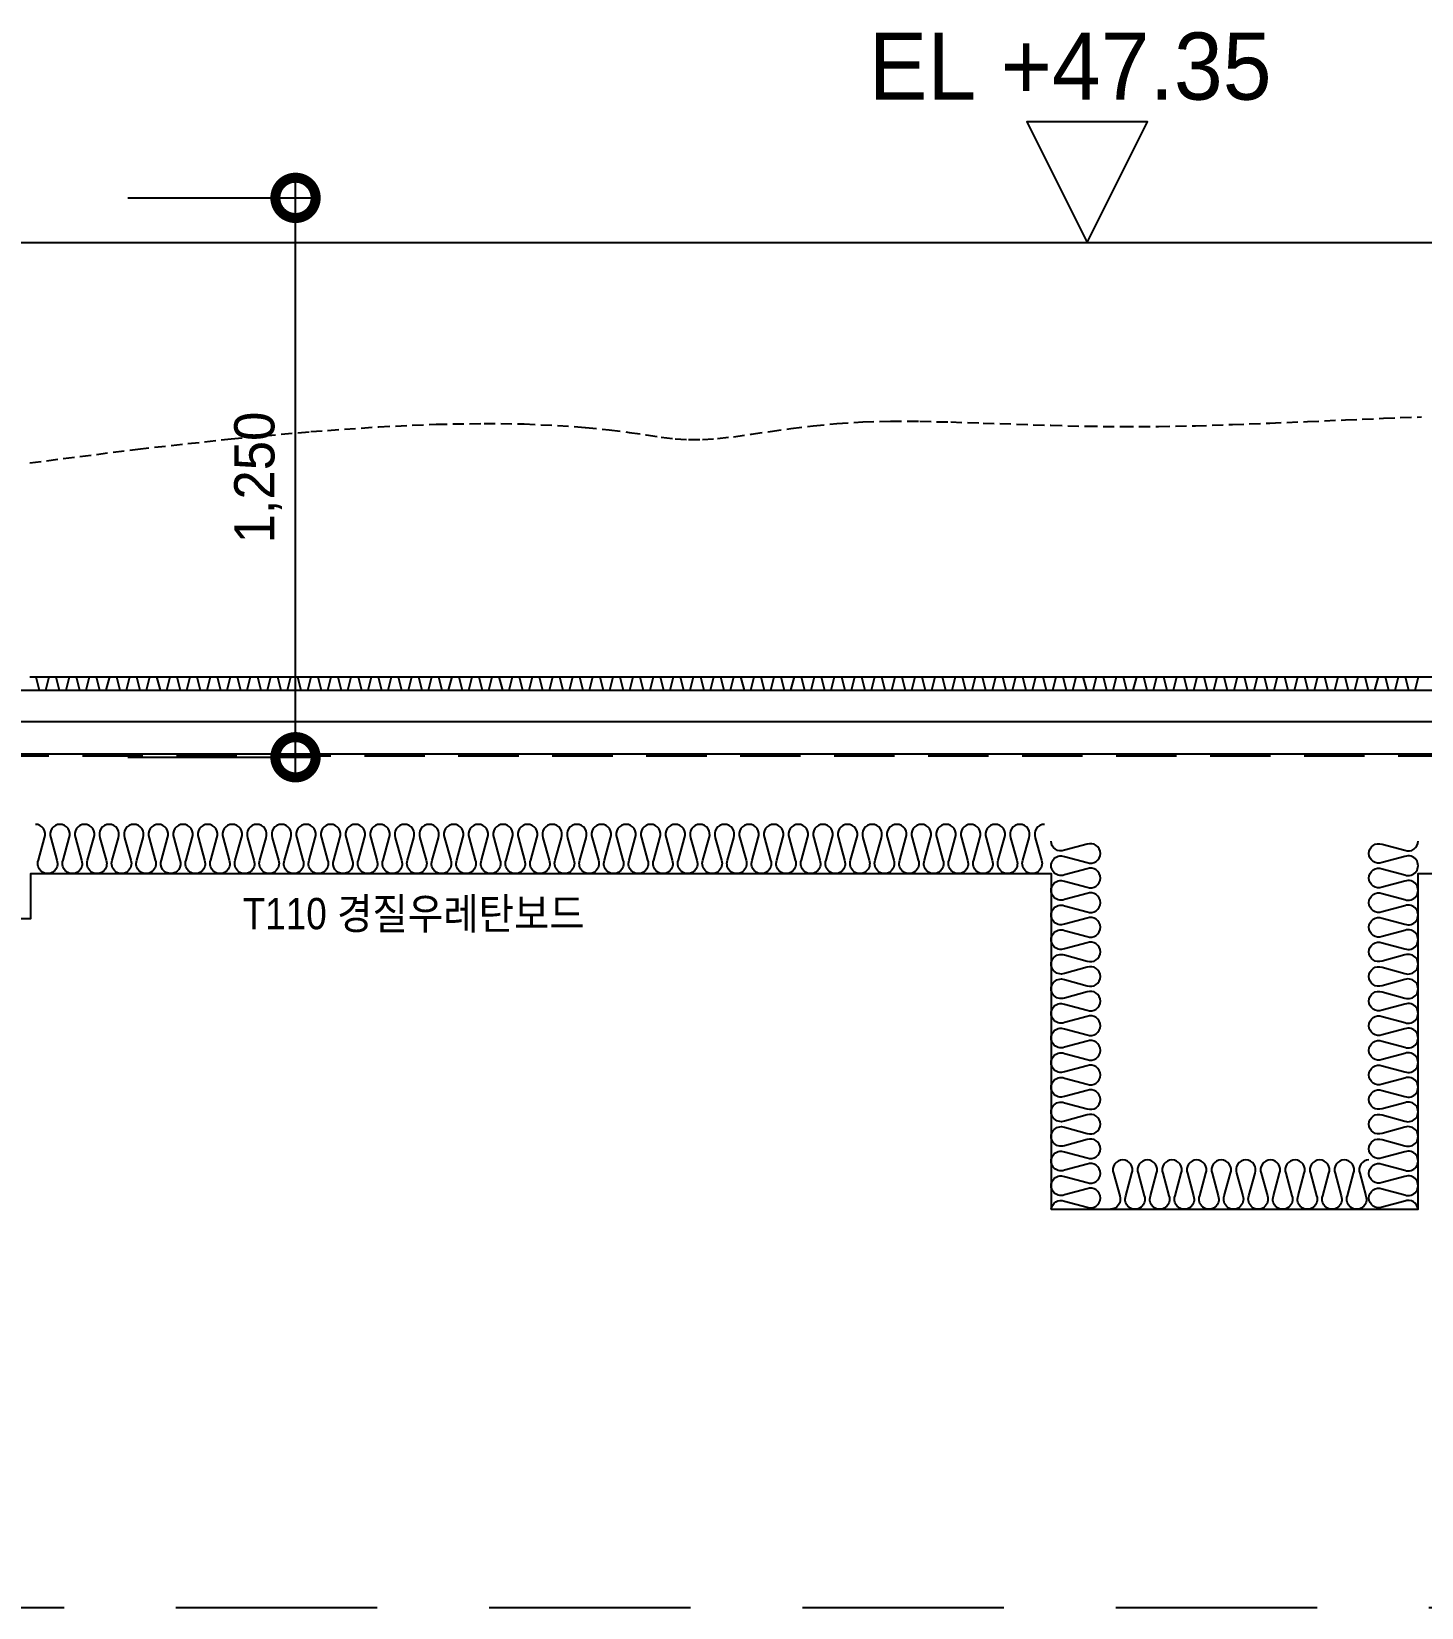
# Model space of a CAD drawing. Header units: millimetres. Extents: x 19868 to 801382, y -4805 to 85279.
# Drawn here: x 44850 to 47956, y 39129 to 42651 of the extents above; entities that cross this region are included whole.
import ezdxf
from ezdxf.enums import TextEntityAlignment as Align

# ---------------------------------------------------------------- set-up
doc = ezdxf.new("R2010")
doc.units = ezdxf.units.MM
doc.header["$LTSCALE"] = 250
for name, pattern in [('HID', [2.8, 1.8, -1]), ('HIDDEN', [9.525, 6.35, -3.175]), ('HIDDENX2', [0.75, 0.5, -0.25])]:
    doc.linetypes.add(name, pattern=pattern)
doc.layers.get('Defpoints').update_dxf_attribs({"color": 151})
for name, color, linetype in [('A-ELE-4', 4, 'Continuous'), ('A-FIN', 6, 'Continuous'), ('A-FIN-8', 8, 'Continuous'), ('A-HAT-WIREMESH', 9, 'g_mesh'), ('A-INS', 251, 'Continuous'), ('A-WP', 1, 'HID'), ('ISL', 251, 'Continuous'), ('배수판', 251, 'Continuous'), ('인테리어', 7, 'HIDDEN')]:
    doc.layers.add(name, color=color, linetype=linetype)
for name, color, linetype, plot in [('CK', 221, 'Continuous', False), ('NOPLOT', 191, 'Continuous', False), ('NOPLOT-단열', 225, 'Continuous', False)]:
    doc.layers.add(name, color=color, linetype=linetype, plot=plot)
doc.styles.add('Gdim', font='')
doc.styles.get('Gdim').set_extended_font_data('Dotum')
doc.linetypes.add('g_mesh', pattern='A,10,-0.8,["X",Gdim,S=0.6,R=0,X=-0.15,Y=-0.3],-0.8', length=11.6)
doc.dimstyles.new('Gdim50', dxfattribs={"dimscale": 30, "dimtxt": 3, "dimasz": 6, "dimexe": 1.5, "dimexo": 2, "dimgap": 1, "dimtad": 1, "dimdec": 0, "dimzin": 0, "dimdsep": 46, "dimlunit": 6, "dimtxsty": 'Gdim', "dimblk": 'DOTSMALL', "dimcen": 1.5, "dimdle": 1.5, "dimclrd": 256, "dimclre": 256, "dimclrt": 256, "dimazin": 0, "dimtfac": 1, "dimtdec": 0, "dimtix": 1, "dimtmove": 2, "dimatfit": 3, "dimldrblk": 'DOTSMALL', "dimfxl": 1.5, "dimtolj": 1, "dimtzin": 0, "dimlwd": -1, "dimlwe": -1, "dimarcsym": 1})

# ---------------------------------------------------------------- blocks, each defined once
blk = doc.blocks.new('_DotSmall')
at = {"color": 0, "linetype": 'ByBlock', "const_width": 0.5}
blk.add_lwpolyline([(-0.0625, 0, 1), (0.0625, 0, 1)], format="xyb", close=True, dxfattribs=at)
blk = doc.blocks.new('*D41')
at = {"layer": 'CK', "transparency": 16777216}
for p, q in [((45439.6, 40983.9), (45439.6, 42323.9)), ((45064.8, 42278.9), (45484.6, 42278.9)), ((45064.8, 41028.9), (45484.6, 41028.9))]:
    blk.add_line(p, q, dxfattribs=at)
at = {"layer": 'Defpoints', "color": 0, "transparency": 16777216}
for p in [(45004.8, 42278.9), (45439.6, 42278.9), (45004.8, 41028.9)]:
    blk.add_point(p, dxfattribs=at)
at = {"layer": 'CK', "transparency": 16777216, "xscale": 180, "yscale": 180, "zscale": 180}
for p, rotation in [((45439.6, 42278.9), 90), ((45439.6, 41028.9), 270)]:
    blk.add_blockref('_DotSmall', p, dxfattribs=dict(at, rotation=rotation))
at = {"layer": 'CK', "transparency": 16777216, "insert": (45355.9, 41653.9), "char_height": 90, "attachment_point": 5, "rotation": 90, "style": 'Gdim'}
blk.add_mtext('\\A1;1,250', dxfattribs=at)

msp = doc.modelspace()

# ---------------------------------------------------------------- linework, layer by layer
at = {"layer": 'A-ELE-4'}
msp.add_line((40248.2, 42178.9), (52338.2, 42178.9), dxfattribs=at)
at = {"layer": 'A-FIN'}
msp.add_line((44746.2, 41178.9), (52430.2, 41178.9, 0), dxfattribs=at)
at = {"layer": 'A-FIN-8'}
msp.add_line((44756.4, 41036.9, 0), (52420, 41036.9, 0), dxfattribs=at)
at = {"layer": 'A-HAT-WIREMESH', "ltscale": 0.6}
msp.add_line((52430.2, 41107.9, 0), (44746.2, 41107.9), dxfattribs=at)
at = {"layer": 'A-INS', "linetype": 'HIDDENX2', "ltscale": 0.2}
msp.add_lwpolyline([(44846.2, 41686.9), (45087.3, 41717.4), (45295.5, 41740.3), (45474, 41756.7), (45625.7, 41767.3), (45753.6, 41773), (45860.8, 41774.9), (45950.2, 41773.7), (46024.8, 41770.4), (46087.5, 41765.8), (46140.3, 41760.5), (46184.9, 41754.8), (46223.2, 41749.3), (46257, 41744.5), (46288, 41740.8), (46318.1, 41738.7), (46349, 41738.6), (46382.3, 41740.9), (46418.5, 41745.2), (46457.8, 41750.7), (46500.3, 41757.1), (46546.3, 41763.6), (46596, 41769.7), (46649.6, 41774.8), (46707.2, 41778.3), (46769, 41779.8), (46834.7, 41779.6), (46903.8, 41778.1), (46975.9, 41775.8), (47050.8, 41773.2), (47127.8, 41770.7), (47206.6, 41768.7), (47286.9, 41767.8), (47368.2, 41768.2), (47450.4, 41769.8), (47533.4, 41772.4), (47617, 41775.6), (47701.2, 41779.1), (47785.9, 41782.8), (47870.9, 41786.4), (47956.1, 41789.5)], dxfattribs=at)
at = {"layer": 'A-WP', "ltscale": 0.3}
msp.add_line((44753.4, 41031.9, 0), (52423.1, 41031.9, 0), dxfattribs=at)
at = {"layer": 'ISL'}
msp.add_lwpolyline([(42838.2, 41368.9), (44028.2, 41368.9), (44028.2, 40668.9), (44848.2, 40668.9), (44848.2, 40768.9), (47128.2, 40768.9), (47128.2, 40018.9), (47948.2, 40018.9), (47948.2, 40768.9), (50228.2, 40768.9), (50228.2, 40018.9), (51048.2, 40018.9), (51048.2, 40768.9), (54038.2, 40768.9)], dxfattribs=at)
for points in [[(47113.2, 40878.9, 0.524856), (47092.6, 40849.1), (47106.3, 40798.7, -1.449198), (47065.1, 40798.7), (47078.8, 40849.1, 0.524856), (47058.2, 40878.9, 0.524856), (47037.6, 40849.1), (47051.3, 40798.7, -1.449198), (47010.1, 40798.7), (47023.8, 40849.1, 0.524856), (47003.2, 40878.9, 0.524856), (46982.6, 40849.1), (46996.3, 40798.7, -1.449198), (46955.1, 40798.7), (46968.8, 40849.1, 0.524856), (46948.2, 40878.9, 0.524856), (46927.6, 40849.1), (46941.3, 40798.7, -1.449198), (46900.1, 40798.7), (46913.8, 40849.1, 0.524856), (46893.2, 40878.9, 0.524856), (46872.6, 40849.1), (46886.3, 40798.7, -1.449198), (46845.1, 40798.7), (46858.8, 40849.1, 0.524856), (46838.2, 40878.9, 0.524856), (46817.6, 40849.1), (46831.3, 40798.7, -1.449198), (46790.1, 40798.7), (46803.8, 40849.1, 0.524856), (46783.2, 40878.9, 0.524856), (46762.6, 40849.1), (46776.3, 40798.7, -1.449198), (46735.1, 40798.7), (46748.8, 40849.1, 0.524856), (46728.2, 40878.9, 0.524856), (46707.6, 40849.1), (46721.3, 40798.7, -1.449198), (46680.1, 40798.7), (46693.8, 40849.1, 0.524856), (46673.2, 40878.9, 0.524856), (46652.6, 40849.1), (46666.3, 40798.7, -1.449198), (46625.1, 40798.7), (46638.8, 40849.1, 0.524856), (46618.2, 40878.9, 0.524856), (46597.6, 40849.1), (46611.3, 40798.7, -1.449198), (46570.1, 40798.7), (46583.8, 40849.1, 0.524856), (46563.2, 40878.9, 0.524856), (46542.6, 40849.1), (46556.3, 40798.7, -1.449198), (46515.1, 40798.7), (46528.8, 40849.1, 0.524856), (46508.2, 40878.9, 0.524856), (46487.6, 40849.1), (46501.3, 40798.7, -1.449198), (46460.1, 40798.7), (46473.8, 40849.1, 0.524856), (46453.2, 40878.9, 0.524856), (46432.6, 40849.1), (46446.3, 40798.7, -1.449198), (46405.1, 40798.7), (46418.8, 40849.1, 0.524856), (46398.2, 40878.9, 0.524856), (46377.6, 40849.1), (46391.3, 40798.7, -1.449198), (46350.1, 40798.7), (46363.8, 40849.1, 0.524856), (46343.2, 40878.9, 0.524856), (46322.6, 40849.1), (46336.3, 40798.7, -1.449198), (46295.1, 40798.7), (46308.8, 40849.1, 0.524856), (46288.2, 40878.9, 0.524856), (46267.6, 40849.1), (46281.3, 40798.7, -1.449198), (46240.1, 40798.7), (46253.8, 40849.1, 0.524856), (46233.2, 40878.9, 0.524856), (46212.6, 40849.1), (46226.3, 40798.7, -1.449198), (46185.1, 40798.7), (46198.8, 40849.1, 0.524856), (46178.2, 40878.9, 0.524856), (46157.6, 40849.1), (46171.3, 40798.7, -1.449198), (46130.1, 40798.7), (46143.8, 40849.1, 0.524856), (46123.2, 40878.9, 0.524856), (46102.6, 40849.1), (46116.3, 40798.7, -1.449198), (46075.1, 40798.7), (46088.8, 40849.1, 0.524856), (46068.2, 40878.9, 0.524856), (46047.6, 40849.1), (46061.3, 40798.7, -1.449198), (46020.1, 40798.7), (46033.8, 40849.1, 0.524856), (46013.2, 40878.9, 0.524856), (45992.6, 40849.1), (46006.3, 40798.7, -1.449198), (45965.1, 40798.7), (45978.8, 40849.1, 0.524856), (45958.2, 40878.9, 0.524856), (45937.6, 40849.1), (45951.3, 40798.7, -1.449198), (45910.1, 40798.7), (45923.8, 40849.1, 0.524856), (45903.2, 40878.9, 0.524856), (45882.6, 40849.1), (45896.3, 40798.7, -1.449198), (45855.1, 40798.7), (45868.8, 40849.1, 0.524856), (45848.2, 40878.9, 0.524856), (45827.6, 40849.1), (45841.3, 40798.7, -1.449198), (45800.1, 40798.7), (45813.8, 40849.1, 0.524856), (45793.2, 40878.9, 0.524856), (45772.6, 40849.1), (45786.3, 40798.7, -1.449198), (45745.1, 40798.7), (45758.8, 40849.1, 0.524856), (45738.2, 40878.9, 0.524856), (45717.6, 40849.1), (45731.3, 40798.7, -1.449198), (45690.1, 40798.7), (45703.8, 40849.1, 0.524856), (45683.2, 40878.9, 0.524856), (45662.6, 40849.1), (45676.3, 40798.7, -1.449198), (45635.1, 40798.7), (45648.8, 40849.1, 0.524856), (45628.2, 40878.9, 0.524856), (45607.6, 40849.1), (45621.3, 40798.7, -1.449198), (45580.1, 40798.7), (45593.8, 40849.1, 0.524856), (45573.2, 40878.9, 0.524856), (45552.6, 40849.1), (45566.3, 40798.7, -0.524913), (45545.7, 40768.9, -0.524913), (45525.1, 40798.7), (45538.8, 40849.1, 0.524856), (45518.2, 40878.9, 0.524856), (45497.6, 40849.1), (45511.3, 40798.7, -1.449198), (45470.1, 40798.7), (45483.8, 40849.1, 0.524856), (45463.2, 40878.9, 0.524856), (45442.6, 40849.1), (45456.3, 40798.7, -1.449198), (45415.1, 40798.7), (45428.8, 40849.1, 0.524856), (45408.2, 40878.9, 0.524856), (45387.6, 40849.1), (45401.3, 40798.7, -1.449198), (45360.1, 40798.7), (45373.8, 40849.1, 0.524856), (45353.2, 40878.9, 0.524856), (45332.6, 40849.1), (45346.3, 40798.7, -1.449198), (45305.1, 40798.7), (45318.8, 40849.1, 0.524856), (45298.2, 40878.9, 0.524856), (45277.6, 40849.1), (45291.3, 40798.7, -1.449198), (45250.1, 40798.7), (45263.8, 40849.1, 0.524856), (45243.2, 40878.9, 0.524856), (45222.6, 40849.1), (45236.3, 40798.7, -1.449198), (45195.1, 40798.7), (45208.8, 40849.1, 0.524856), (45188.2, 40878.9, 0.524856), (45167.6, 40849.1), (45181.3, 40798.7, -0.524915), (45160.7, 40768.9, -0.524915), (45140.1, 40798.7), (45153.8, 40849.1, 0.524856), (45133.2, 40878.9, 0.524856), (45112.6, 40849.1), (45126.3, 40798.7, -1.449198), (45085.1, 40798.7), (45098.8, 40849.1, 0.524856), (45078.2, 40878.9, 0.524856), (45057.6, 40849.1), (45071.3, 40798.7, -1.449198), (45030.1, 40798.7), (45043.8, 40849.1, 0.524856), (45023.2, 40878.9, 0.524856), (45002.6, 40849.1), (45016.3, 40798.7, -1.449198), (44975.1, 40798.7), (44988.8, 40849.1, 0.524856), (44968.2, 40878.9, 0.524856), (44947.6, 40849.1), (44961.3, 40798.7, -1.449198), (44920.1, 40798.7), (44933.8, 40849.1, 0.524856), (44913.2, 40878.9, 0.524856), (44892.6, 40849.1), (44906.3, 40798.7, -1.449198), (44865.1, 40798.7), (44878.8, 40849.1, 0.524856), (44858.2, 40878.9)], [(47128.4, 40018.9, -0.489145), (47158, 40037), (47208.4, 40023.4, 0.524856), (47238.2, 40043.9, 0.524856), (47208.4, 40064.5), (47158, 40050.9, -1.449198), (47158, 40092), (47208.4, 40078.4, 0.524856), (47238.2, 40098.9, 0.524856), (47208.4, 40119.5), (47158, 40105.9, -1.449198), (47158, 40147), (47208.4, 40133.4, 0.524856), (47238.2, 40153.9, 0.524856), (47208.4, 40174.5), (47158, 40160.9, -1.449198), (47158, 40202), (47208.4, 40188.4, 0.524856), (47238.2, 40208.9, 0.524856), (47208.4, 40229.5), (47158, 40215.9, -1.449198), (47158, 40257), (47208.4, 40243.4, 0.524856), (47238.2, 40263.9, 0.524856), (47208.4, 40284.5), (47158, 40270.9, -1.449198), (47158, 40312), (47208.4, 40298.4, 0.524856), (47238.2, 40318.9, 0.524856), (47208.4, 40339.5), (47158, 40325.9, -1.449198), (47158, 40367), (47208.4, 40353.4, 0.524856), (47238.2, 40373.9, 0.524856), (47208.4, 40394.5), (47158, 40380.9, -1.449198), (47158, 40422), (47208.4, 40408.4, 0.524856), (47238.2, 40428.9, 0.524856), (47208.4, 40449.5), (47158, 40435.9, -1.449198), (47158, 40477), (47208.4, 40463.4, 0.524856), (47238.2, 40483.9, 0.524856), (47208.4, 40504.5), (47158, 40490.9, -1.449198), (47158, 40532), (47208.4, 40518.4, 0.524856), (47238.2, 40538.9, 0.524856), (47208.4, 40559.5), (47158, 40545.9, -1.449198), (47158, 40587), (47208.4, 40573.4, 0.524856), (47238.2, 40593.9, 0.524856), (47208.4, 40614.5), (47158, 40600.9, -1.449198), (47158, 40642), (47208.4, 40628.4, 0.524856), (47238.2, 40648.9, 0.524856), (47208.4, 40669.5), (47158, 40655.9, -1.449198), (47158, 40697), (47208.4, 40683.4, 0.524856), (47238.2, 40703.9, 0.524856), (47208.4, 40724.5), (47158, 40710.9, -1.449198), (47158, 40752), (47208.4, 40738.4, 0.524856), (47238.2, 40758.9, 0.524856), (47208.4, 40779.5), (47158, 40765.9, -1.449198), (47158, 40807), (47208.4, 40793.4, 0.524856), (47238.2, 40813.9, 0.524856), (47208.4, 40834.5), (47158, 40820.9, -0.524933), (47128.2, 40841.4)], [(47948.1, 40018.9, 0.489145), (47918.4, 40037), (47868, 40023.4, -0.524856), (47838.2, 40043.9, -0.524856), (47868, 40064.5), (47918.4, 40050.9, 1.449198), (47918.4, 40092), (47868, 40078.4, -0.524856), (47838.2, 40098.9, -0.524856), (47868, 40119.5), (47918.4, 40105.9, 1.449198), (47918.4, 40147), (47868, 40133.4, -0.524856), (47838.2, 40153.9, -0.524856), (47868, 40174.5), (47918.4, 40160.9, 1.449198), (47918.4, 40202), (47868, 40188.4, -0.524856), (47838.2, 40208.9, -0.524856), (47868, 40229.5), (47918.4, 40215.9, 1.449198), (47918.4, 40257), (47868, 40243.4, -0.524856), (47838.2, 40263.9, -0.524856), (47868, 40284.5), (47918.4, 40270.9, 1.449198), (47918.4, 40312), (47868, 40298.4, -0.524856), (47838.2, 40318.9, -0.524856), (47868, 40339.5), (47918.4, 40325.9, 1.449198), (47918.4, 40367), (47868, 40353.4, -0.524856), (47838.2, 40373.9, -0.524856), (47868, 40394.5), (47918.4, 40380.9, 1.449198), (47918.4, 40422), (47868, 40408.4, -0.524856), (47838.2, 40428.9, -0.524856), (47868, 40449.5), (47918.4, 40435.9, 1.449198), (47918.4, 40477), (47868, 40463.4, -0.524856), (47838.2, 40483.9, -0.524856), (47868, 40504.5), (47918.4, 40490.9, 1.449198), (47918.4, 40532), (47868, 40518.4, -0.524856), (47838.2, 40538.9, -0.524856), (47868, 40559.5), (47918.4, 40545.9, 1.449198), (47918.4, 40587), (47868, 40573.4, -0.524856), (47838.2, 40593.9, -0.524856), (47868, 40614.5), (47918.4, 40600.9, 1.449198), (47918.4, 40642), (47868, 40628.4, -0.524856), (47838.2, 40648.9, -0.524856), (47868, 40669.5), (47918.4, 40655.9, 1.449198), (47918.4, 40697), (47868, 40683.4, -0.524856), (47838.2, 40703.9, -0.524856), (47868, 40724.5), (47918.4, 40710.9, 1.449198), (47918.4, 40752), (47868, 40738.4, -0.524856), (47838.2, 40758.9, -0.524856), (47868, 40779.5), (47918.4, 40765.9, 1.449198), (47918.4, 40807), (47868, 40793.4, -0.524856), (47838.2, 40813.9, -0.524856), (47868, 40834.5), (47918.4, 40820.9, 0.524933), (47948.2, 40841.4)], [(47838.2, 40128.9, 0.524856), (47817.6, 40099.1), (47831.3, 40048.7, -1.449198), (47790.1, 40048.7), (47803.8, 40099.1, 0.524856), (47783.2, 40128.9, 0.524856), (47762.6, 40099.1), (47776.3, 40048.7, -1.449198), (47735.1, 40048.7), (47748.8, 40099.1, 0.524856), (47728.2, 40128.9, 0.524856), (47707.6, 40099.1), (47721.3, 40048.7, -1.449198), (47680.1, 40048.7), (47693.8, 40099.1, 0.524856), (47673.2, 40128.9, 0.524856), (47652.6, 40099.1), (47666.3, 40048.7, -1.449198), (47625.1, 40048.7), (47638.8, 40099.1, 0.524856), (47618.2, 40128.9, 0.524856), (47597.6, 40099.1), (47611.3, 40048.7, -1.449198), (47570.1, 40048.7), (47583.8, 40099.1, 0.524856), (47563.2, 40128.9, 0.524856), (47542.6, 40099.1), (47556.3, 40048.7, -1.449198), (47515.1, 40048.7), (47528.8, 40099.1, 0.524856), (47508.2, 40128.9, 0.524856), (47487.6, 40099.1), (47501.3, 40048.7, -1.449198), (47460.1, 40048.7), (47473.8, 40099.1, 0.524856), (47453.2, 40128.9, 0.524856), (47432.6, 40099.1), (47446.3, 40048.7, -1.449198), (47405.1, 40048.7), (47418.8, 40099.1, 0.524856), (47398.2, 40128.9, 0.524856), (47377.6, 40099.1), (47391.3, 40048.7, -1.449198), (47350.1, 40048.7), (47363.8, 40099.1, 0.524856), (47343.2, 40128.9, 0.524856), (47322.6, 40099.1), (47336.3, 40048.7, -1.449198), (47295.1, 40048.7), (47308.8, 40099.1, 0.524856), (47288.2, 40128.9, 0.524856), (47267.6, 40099.1), (47281.3, 40048.7, -0.524951), (47260.7, 40018.9, -0.524951)]]:
    msp.add_lwpolyline(points, format="xyb", dxfattribs=at)
at = {"layer": 'NOPLOT', "elevation": 0}
msp.add_lwpolyline([(47208.8, 42178.9), (47343.8, 42448.9), (47073.8, 42448.9), (47208.8, 42178.9)], dxfattribs=at)
at = {"layer": '배수판'}
msp.add_line((44846.2, 41208.9), (52430.2, 41208.9, 0), dxfattribs=at)
at = {"layer": '배수판', "elevation": 0}
msp.add_lwpolyline([(44851.8, 41208.9, -0.000796), (44859.3, 41208.9), (44866.8, 41178.9, 0.0016), (44881.8, 41178.9), (44889.3, 41208.9, -0.000796), (44896.8, 41208.9, -0.000796), (44904.3, 41208.9), (44911.8, 41178.9, 0.0016), (44926.8, 41178.9), (44934.3, 41208.9, -0.000796), (44941.8, 41208.9, -0.000796), (44949.3, 41208.9), (44956.8, 41178.9, 0.0016), (44971.8, 41178.9), (44979.3, 41208.9, -0.000796), (44986.8, 41208.9, -0.000796), (44994.3, 41208.9), (45001.8, 41178.9, 0.0016), (45016.8, 41178.9), (45024.3, 41208.9, -0.000796), (45031.8, 41208.9, -0.000796), (45039.3, 41208.9), (45046.8, 41178.9, 0.0016), (45061.8, 41178.9), (45069.3, 41208.9, -0.000796), (45076.8, 41208.9, -0.000796), (45084.3, 41208.9), (45091.8, 41178.9, 0.0016), (45106.8, 41178.9), (45114.3, 41208.9, -0.000796), (45121.8, 41208.9, -0.000796), (45129.3, 41208.9), (45136.8, 41178.9, 0.0016), (45151.8, 41178.9), (45159.3, 41208.9, -0.000796), (45166.8, 41208.9, -0.000796), (45174.3, 41208.9), (45181.8, 41178.9, 0.0016), (45196.8, 41178.9), (45204.3, 41208.9, -0.000796), (45211.8, 41208.9, -0.000796), (45219.3, 41208.9), (45226.8, 41178.9, 0.0016), (45241.8, 41178.9), (45249.3, 41208.9, -0.000796), (45256.8, 41208.9, -0.000796), (45264.3, 41208.9), (45271.8, 41178.9, 0.0016), (45286.8, 41178.9), (45294.3, 41208.9, -0.000796), (45301.8, 41208.9, -0.000796), (45309.3, 41208.9), (45316.8, 41178.9, 0.0016), (45331.8, 41178.9), (45339.3, 41208.9, -0.000796), (45346.8, 41208.9, -0.000796), (45354.3, 41208.9), (45361.8, 41178.9, 0.0016), (45376.8, 41178.9), (45384.3, 41208.9, -0.000796), (45391.8, 41208.9, -0.000796), (45399.3, 41208.9), (45406.8, 41178.9, 0.0016), (45421.8, 41178.9), (45429.3, 41208.9, -0.000796), (45436.8, 41208.9, -0.000796), (45444.3, 41208.9), (45451.8, 41178.9, 0.0016), (45466.8, 41178.9), (45474.3, 41208.9, -0.000796), (45481.8, 41208.9, -0.000796), (45489.3, 41208.9), (45496.8, 41178.9, 0.0016), (45511.8, 41178.9), (45519.3, 41208.9, -0.000796), (45526.8, 41208.9, -0.000796), (45534.3, 41208.9), (45541.8, 41178.9, 0.0016), (45556.8, 41178.9), (45564.3, 41208.9, -0.000796), (45571.8, 41208.9, -0.000796), (45579.3, 41208.9), (45586.8, 41178.9, 0.0016), (45601.8, 41178.9), (45609.3, 41208.9, -0.000796), (45616.8, 41208.9, -0.000796), (45624.3, 41208.9), (45631.8, 41178.9, 0.0016), (45646.8, 41178.9), (45654.3, 41208.9, -0.000796), (45661.8, 41208.9, -0.000796), (45669.3, 41208.9), (45676.8, 41178.9, 0.0016), (45691.8, 41178.9), (45699.3, 41208.9, -0.000796), (45706.8, 41208.9, -0.000796), (45714.3, 41208.9), (45721.8, 41178.9, 0.0016), (45736.8, 41178.9), (45744.3, 41208.9, -0.000796), (45751.8, 41208.9, -0.000796), (45759.3, 41208.9), (45766.8, 41178.9, 0.0016), (45781.8, 41178.9), (45789.3, 41208.9, -0.000796), (45796.8, 41208.9, -0.000796), (45804.3, 41208.9), (45811.8, 41178.9, 0.0016), (45826.8, 41178.9), (45834.3, 41208.9, -0.000796), (45841.8, 41208.9, -0.000796), (45849.3, 41208.9), (45856.8, 41178.9, 0.0016), (45871.8, 41178.9), (45879.3, 41208.9, -0.000796), (45886.8, 41208.9, -0.000796), (45894.3, 41208.9), (45901.8, 41178.9, 0.0016), (45916.8, 41178.9), (45924.3, 41208.9, -0.000796), (45931.8, 41208.9, -0.000796), (45939.3, 41208.9), (45946.8, 41178.9, 0.0016), (45961.8, 41178.9), (45969.3, 41208.9, -0.000796), (45976.8, 41208.9, -0.000796), (45984.3, 41208.9), (45991.8, 41178.9, 0.0016), (46006.8, 41178.9), (46014.3, 41208.9, -0.000796), (46021.8, 41208.9, -0.000796), (46029.3, 41208.9), (46036.8, 41178.9, 0.0016), (46051.8, 41178.9), (46059.3, 41208.9, -0.000796), (46066.8, 41208.9, -0.000796), (46074.3, 41208.9), (46081.8, 41178.9, 0.0016), (46096.8, 41178.9), (46104.3, 41208.9, -0.000796), (46111.8, 41208.9, -0.000796), (46119.3, 41208.9), (46126.8, 41178.9, 0.0016), (46141.8, 41178.9), (46149.3, 41208.9, -0.000796), (46156.8, 41208.9, -0.000796), (46164.3, 41208.9), (46171.8, 41178.9, 0.0016), (46186.8, 41178.9), (46194.3, 41208.9, -0.000796), (46201.8, 41208.9, -0.000796), (46209.3, 41208.9), (46216.8, 41178.9, 0.0016), (46231.8, 41178.9), (46239.3, 41208.9, -0.000796), (46246.8, 41208.9, -0.000796), (46254.3, 41208.9), (46261.8, 41178.9, 0.0016), (46276.8, 41178.9), (46284.3, 41208.9, -0.000796), (46291.8, 41208.9, -0.000796), (46299.3, 41208.9), (46306.8, 41178.9, 0.0016), (46321.8, 41178.9), (46329.3, 41208.9, -0.000796), (46336.8, 41208.9, -0.000796), (46344.3, 41208.9), (46351.8, 41178.9, 0.0016), (46366.8, 41178.9), (46374.3, 41208.9, -0.000796), (46381.8, 41208.9, -0.000796), (46389.3, 41208.9), (46396.8, 41178.9, 0.0016), (46411.8, 41178.9), (46419.3, 41208.9, -0.000796), (46426.8, 41208.9, -0.000796), (46434.3, 41208.9), (46441.8, 41178.9, 0.0016), (46456.8, 41178.9), (46464.3, 41208.9, -0.000796), (46471.8, 41208.9, -0.000796), (46479.3, 41208.9), (46486.8, 41178.9, 0.0016), (46501.8, 41178.9), (46509.3, 41208.9, -0.000796), (46516.8, 41208.9, -0.000796), (46524.3, 41208.9), (46531.8, 41178.9, 0.0016), (46546.8, 41178.9), (46554.3, 41208.9, -0.000796), (46561.8, 41208.9, -0.000796), (46569.3, 41208.9), (46576.8, 41178.9, 0.0016), (46591.8, 41178.9), (46599.3, 41208.9, -0.000796), (46606.8, 41208.9, -0.000796), (46614.3, 41208.9), (46621.8, 41178.9, 0.0016), (46636.8, 41178.9), (46644.3, 41208.9, -0.000796), (46651.8, 41208.9, -0.000796), (46659.3, 41208.9), (46666.8, 41178.9, 0.0016), (46681.8, 41178.9), (46689.3, 41208.9, -0.000796), (46696.8, 41208.9, -0.000796), (46704.3, 41208.9), (46711.8, 41178.9, 0.0016), (46726.8, 41178.9), (46734.3, 41208.9, -0.000796), (46741.8, 41208.9, -0.000796), (46749.3, 41208.9), (46756.8, 41178.9, 0.0016), (46771.8, 41178.9), (46779.3, 41208.9, -0.000796), (46786.8, 41208.9, -0.000796), (46794.3, 41208.9), (46801.8, 41178.9, 0.0016), (46816.8, 41178.9), (46824.3, 41208.9, -0.000796), (46831.8, 41208.9, -0.000796), (46839.3, 41208.9), (46846.8, 41178.9, 0.0016), (46861.8, 41178.9), (46869.3, 41208.9, -0.000796), (46876.8, 41208.9, -0.000796), (46884.3, 41208.9), (46891.8, 41178.9, 0.0016), (46906.8, 41178.9), (46914.3, 41208.9, -0.000796), (46921.8, 41208.9, -0.000796), (46929.3, 41208.9), (46936.8, 41178.9, 0.0016), (46951.8, 41178.9), (46959.3, 41208.9, -0.000796), (46966.8, 41208.9, -0.000796), (46974.3, 41208.9), (46981.8, 41178.9, 0.0016), (46996.8, 41178.9), (47004.3, 41208.9, -0.000796), (47011.8, 41208.9, -0.000796), (47019.3, 41208.9), (47026.8, 41178.9, 0.0016), (47041.8, 41178.9), (47049.3, 41208.9, -0.000796), (47056.8, 41208.9, -0.000796), (47064.3, 41208.9), (47071.8, 41178.9, 0.0016), (47086.8, 41178.9), (47094.3, 41208.9, -0.000796), (47101.8, 41208.9, -0.000796), (47109.3, 41208.9), (47116.8, 41178.9, 0.0016), (47131.8, 41178.9), (47139.3, 41208.9, -0.000796), (47146.8, 41208.9, -0.000796), (47154.3, 41208.9), (47161.8, 41178.9, 0.0016), (47176.8, 41178.9), (47184.3, 41208.9, -0.000796), (47191.8, 41208.9, -0.000796), (47199.3, 41208.9), (47206.8, 41178.9, 0.0016), (47221.8, 41178.9), (47229.3, 41208.9, -0.000796), (47236.8, 41208.9, -0.000796), (47244.3, 41208.9), (47251.8, 41178.9, 0.0016), (47266.8, 41178.9), (47274.3, 41208.9, -0.000796), (47281.8, 41208.9, -0.000796), (47289.3, 41208.9), (47296.8, 41178.9, 0.0016), (47311.8, 41178.9), (47319.3, 41208.9, -0.000796), (47326.8, 41208.9, -0.000796), (47334.3, 41208.9), (47341.8, 41178.9, 0.0016), (47356.8, 41178.9), (47364.3, 41208.9, -0.000796), (47371.8, 41208.9, -0.000796), (47379.3, 41208.9), (47386.8, 41178.9, 0.0016), (47401.8, 41178.9), (47409.3, 41208.9, -0.000796), (47416.8, 41208.9, -0.000796), (47424.3, 41208.9), (47431.8, 41178.9, 0.0016), (47446.8, 41178.9), (47454.3, 41208.9, -0.000796), (47461.8, 41208.9, -0.000796), (47469.3, 41208.9), (47476.8, 41178.9, 0.0016), (47491.8, 41178.9), (47499.3, 41208.9, -0.000796), (47506.8, 41208.9, -0.000796), (47514.3, 41208.9), (47521.8, 41178.9, 0.0016), (47536.8, 41178.9), (47544.3, 41208.9, -0.000796), (47551.8, 41208.9, -0.000796), (47559.3, 41208.9), (47566.8, 41178.9, 0.0016), (47581.8, 41178.9), (47589.3, 41208.9, -0.000796), (47596.8, 41208.9, -0.000796), (47604.3, 41208.9), (47611.8, 41178.9, 0.0016), (47626.8, 41178.9), (47634.3, 41208.9, -0.000796), (47641.8, 41208.9, -0.000796), (47649.3, 41208.9), (47656.8, 41178.9, 0.0016), (47671.8, 41178.9), (47679.3, 41208.9, -0.000796), (47686.8, 41208.9, -0.000796), (47694.3, 41208.9), (47701.8, 41178.9, 0.0016), (47716.8, 41178.9), (47724.3, 41208.9, -0.000796), (47731.8, 41208.9, -0.000796), (47739.3, 41208.9), (47746.8, 41178.9, 0.0016), (47761.8, 41178.9), (47769.3, 41208.9, -0.000796), (47776.8, 41208.9, -0.000796), (47784.3, 41208.9), (47791.8, 41178.9, 0.0016), (47806.8, 41178.9), (47814.3, 41208.9, -0.000796), (47821.8, 41208.9, -0.000796), (47829.3, 41208.9), (47836.8, 41178.9, 0.0016), (47851.8, 41178.9), (47859.3, 41208.9, -0.000796), (47866.8, 41208.9, -0.000796), (47874.3, 41208.9), (47881.8, 41178.9, 0.0016), (47896.8, 41178.9), (47904.3, 41208.9, -0.000796), (47911.8, 41208.9, -0.000796), (47919.3, 41208.9), (47926.8, 41178.9, 0.0016), (47941.8, 41178.9), (47949.3, 41208.9, -0.000796), (47956.8, 41208.9, -0.000796)], format="xyb", dxfattribs=at)
at = {"layer": '인테리어', "linetype": 'HID', "elevation": 0}
msp.add_lwpolyline([(43072.4, 39128.9), (52822, 39128.9)], dxfattribs=at)

# ---------------------------------------------------------------- texts
at = {"layer": 'NOPLOT', "linetype": 'Continuous', "style": 'Gdim'}
msp.add_text('EL +47.35', height=150, rotation=360, dxfattribs=at).set_placement((46720.6, 42498.4))
at = {"layer": 'NOPLOT-단열', "style": 'Gdim', "width": 0.9}
msp.add_text('T110 경질우레탄보드', height=70, dxfattribs=at).set_placement((45703.7, 40679.5), align=Align.MIDDLE_CENTER)

# ---------------------------------------------------------------- dimensions: what is measured, and where the dimension line sits
at = {"layer": 'CK'}
dim = msp.add_linear_dim(base=(45439.6, 42278.9), p1=(45004.8, 41028.9), p2=(45004.8, 42278.9), angle=90, dimstyle='Gdim50', dxfattribs=at)
dim.commit()
dim.dimension.update_dxf_attribs({"geometry": '*D41', "text_midpoint": (45355.9, 41653.9)})

doc.saveas('drawing.dxf')
